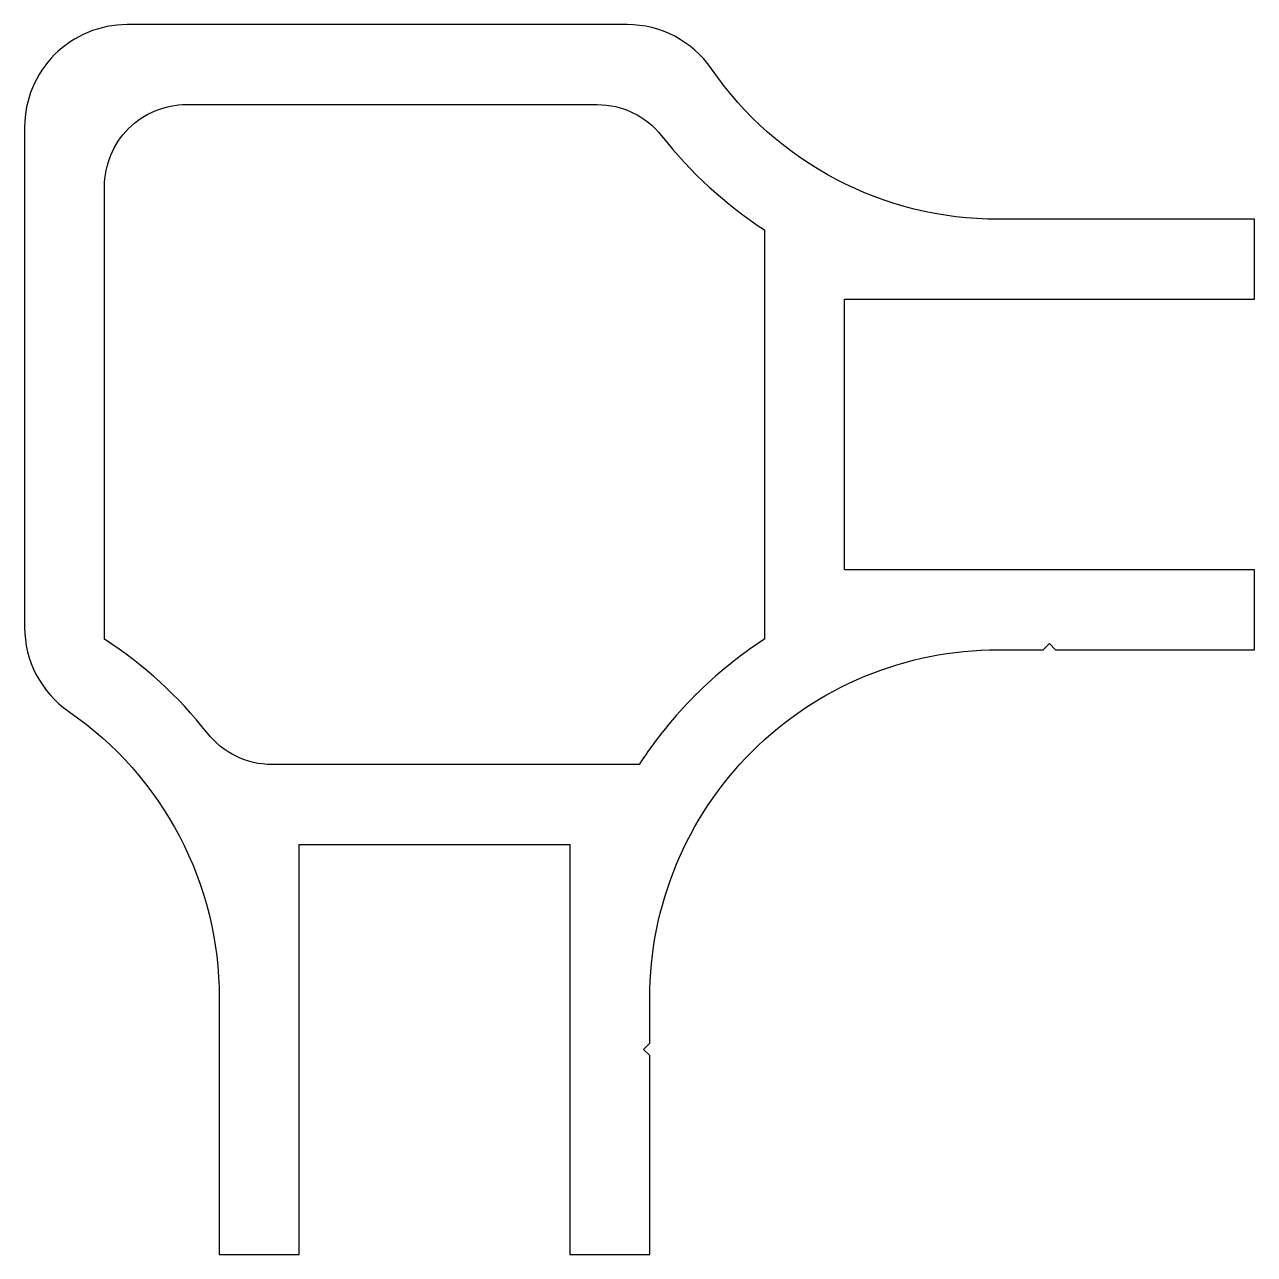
# Model space of a CAD drawing. Extents: x 213.9 to 273.9, y 202.2 to 262.2.
import ezdxf

# ---------------------------------------------------------------- set-up
doc = ezdxf.new("R2010")
doc.units = 0
doc.layers.add('ANA', color=220, linetype='CONTINUOUS')

msp = doc.modelspace()

# ---------------------------------------------------------------- linework, layer by layer
at = {"layer": 'ANA'}
for points in [[(223.367, 214.723), (223.367, 202.223), (227.267, 202.223), (227.267, 222.223), (240.467, 222.223), (240.467, 202.223), (244.367, 202.223), (244.367, 211.923), (244.067, 212.223), (244.367, 212.523), (244.367, 214.723, -0.414214), (261.367, 231.723), (263.567, 231.723), (263.867, 232.023), (264.167, 231.723), (273.867, 231.723), (273.867, 235.623), (253.867, 235.623), (253.867, 248.823), (273.867, 248.823), (273.867, 252.723), (261.367, 252.723, -0.24644), (247.378, 260.064, 0.24644), (243.263, 262.223), (218.867, 262.223, 0.414214), (213.867, 257.223), (213.867, 232.827, 0.24644), (216.026, 228.712, -0.24644)], [(241.8, 258.323, -0.229927), (244.944, 256.797, 0.081949), (249.967, 252.206), (249.967, 232.24, 0.104613), (243.85, 226.123), (225.934, 226.123, -0.229927), (222.79, 227.649, 0.081949), (217.767, 232.24), (217.767, 254.323, -0.414214), (221.767, 258.323)]]:
    msp.add_lwpolyline(points, format="xyb", close=True, dxfattribs=at)

doc.saveas('drawing.dxf')
